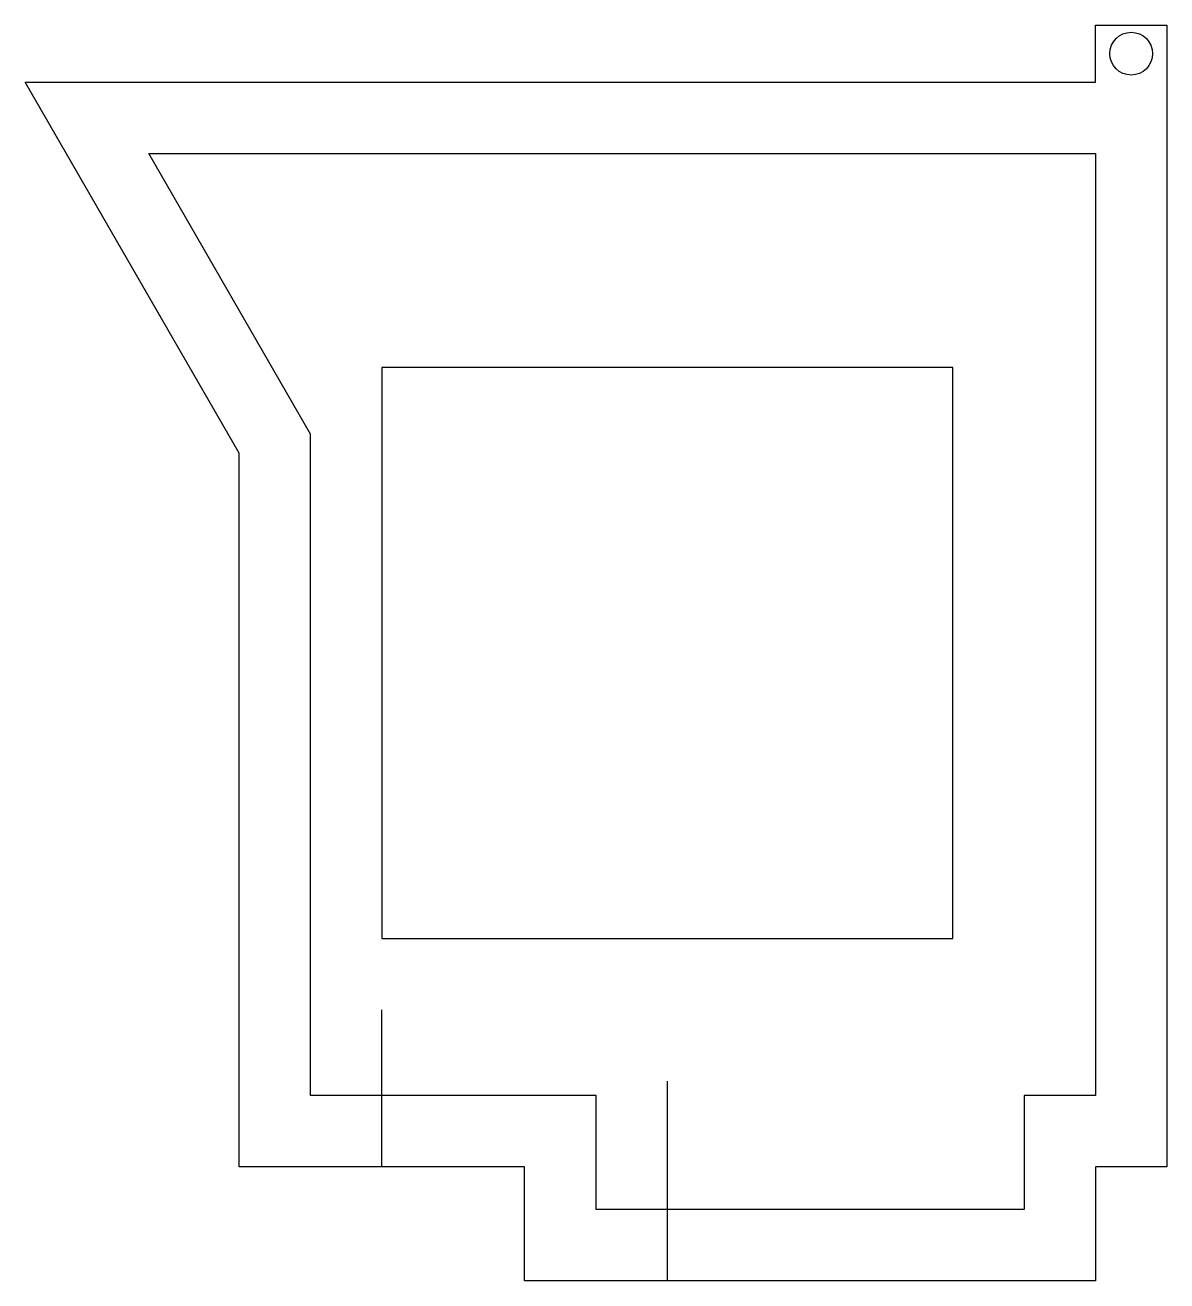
# Model space of a CAD drawing. Header units: metres. Extents: x 0 to 80, y -4 to 84.
import ezdxf

# ---------------------------------------------------------------- set-up
doc = ezdxf.new("R2010")
doc.units = ezdxf.units.M
for name, color, linetype in [('BUILDING_SETBACK', 3, 'Continuous'), ('LOT_BOUNDARY', 1, 'Continuous'), ('SBC_HOUSE_FOOTPRINT', 6, 'Continuous'), ('TREES', 3, 'Continuous'), ('UTILITIES', 5, 'Continuous')]:
    doc.layers.add(name, color=color, linetype=linetype)

msp = doc.modelspace()

# ---------------------------------------------------------------- linework, layer by layer
at = {"layer": 'BUILDING_SETBACK'}
msp.add_lwpolyline([(8.657, 75), (75, 75), (75, 9), (70, 9), (70, 1), (40, 1), (40, 9), (20, 9), (20, 55.339), (8.657, 75)], dxfattribs=at)
at = {"layer": 'LOT_BOUNDARY'}
msp.add_lwpolyline([(0, 80), (75, 80), (75, 84), (80, 84), (80, 4), (75, 4), (75, -4), (35, -4), (35, 4), (15, 4), (15, 54)], close=True, dxfattribs=at)
at = {"layer": 'SBC_HOUSE_FOOTPRINT'}
msp.add_lwpolyline([(25, 20), (65, 20), (65, 60), (25, 60)], close=True, dxfattribs=at)
at = {"layer": 'TREES'}
msp.add_circle((77.5, 82), 1.5, dxfattribs=at)
at = {"layer": 'UTILITIES'}
for p, q in [((25, 4), (25, 15)), ((45, -4), (45, 10))]:
    msp.add_line(p, q, dxfattribs=at)

doc.saveas('drawing.dxf')
